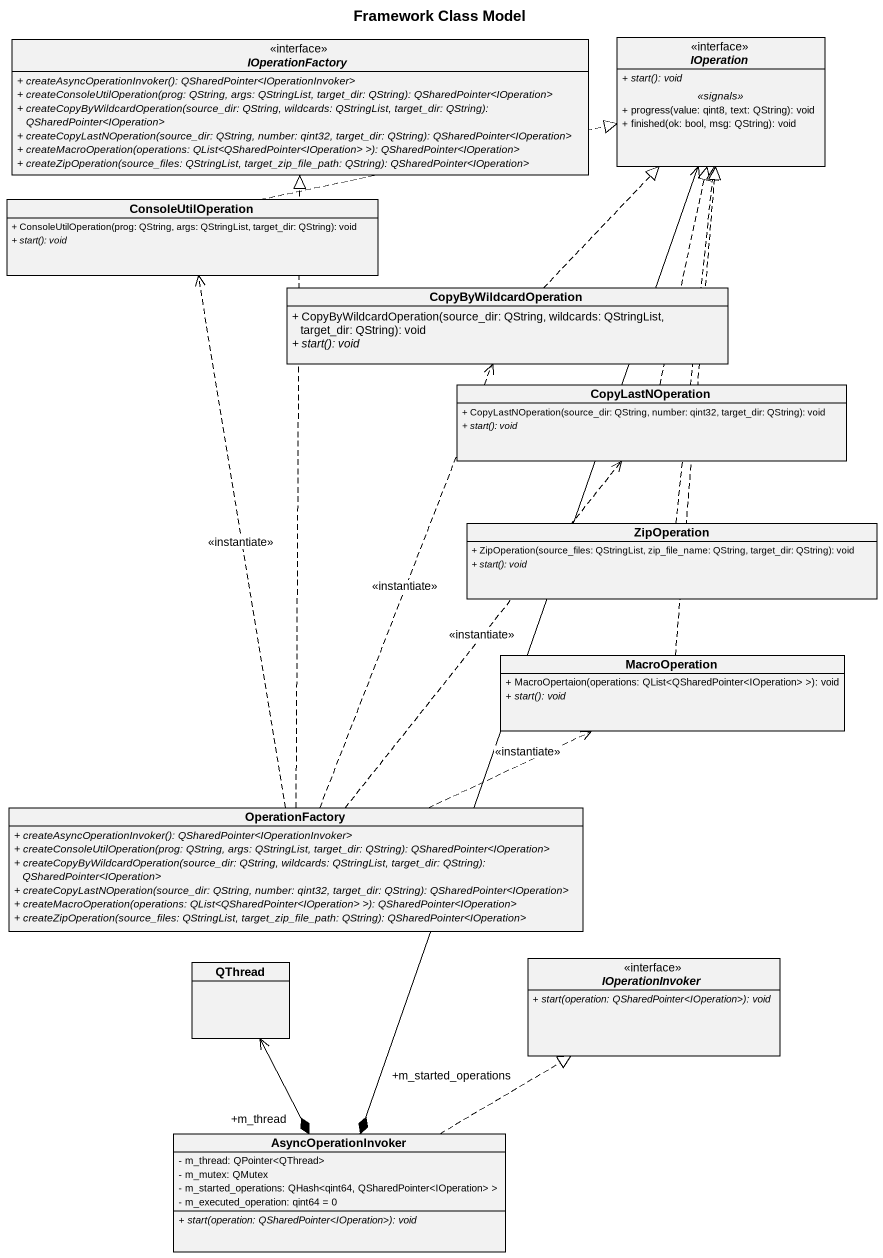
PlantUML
@startuml
title Framework Class Model
hide circle
hide empty members
skinparam classAttributeIconSize 0
interface IOperationFactory {
  {abstract} + createAsyncOperationInvoker(): QSharedPointer<IOperationInvoker>
  {abstract} + createConsoleUtilOperation(prog: QString, args: QStringList, target_dir: QString): QSharedPointer<IOperation>
  {abstract} + createCopyByWildcardOperation(source_dir: QString, wildcards: QStringList, target_dir: QString): QSharedPointer<IOperation>
  {abstract} + createCopyLastNOperation(source_dir: QString, number: qint32, target_dir: QString): QSharedPointer<IOperation>
  {abstract} + createMacroOperation(operations: QList<QSharedPointer<IOperation> >): QSharedPointer<IOperation>
  {abstract} + createZipOperation(source_files: QStringList, target_zip_file_path: QString): QSharedPointer<IOperation>
}
interface IOperation {
  {abstract} + start(): void
  .. <<signals>> ..
  + progress(value: qint8, text: QString): void
  + finished(ok: bool, msg: QString): void
}
class ConsoleUtilOperation {
  + ConsoleUtilOperation(prog: QString, args: QStringList, target_dir: QString): void
  {abstract} + start(): void
}
class CopyByWildcardOperation {
  + CopyByWildcardOperation(source_dir: QString, wildcards: QStringList, target_dir: QString): void
  {abstract} + start(): void
}
class CopyLastNOperation {
  + CopyLastNOperation(source_dir: QString, number: qint32, target_dir: QString): void
  {abstract} + start(): void
}
class ZipOperation {
  + ZipOperation(source_files: QStringList, zip_file_name: QString, target_dir: QString): void
  {abstract} + start(): void
}
class MacroOperation {
  + MacroOpertaion(operations: QList<QSharedPointer<IOperation> >): void
  {abstract} + start(): void
}
class OperationFactory {
  {abstract} + createAsyncOperationInvoker(): QSharedPointer<IOperationInvoker>
  {abstract} + createConsoleUtilOperation(prog: QString, args: QStringList, target_dir: QString): QSharedPointer<IOperation>
  {abstract} + createCopyByWildcardOperation(source_dir: QString, wildcards: QStringList, target_dir: QString): QSharedPointer<IOperation>
  {abstract} + createCopyLastNOperation(source_dir: QString, number: qint32, target_dir: QString): QSharedPointer<IOperation>
  {abstract} + createMacroOperation(operations: QList<QSharedPointer<IOperation> >): QSharedPointer<IOperation>
  {abstract} + createZipOperation(source_files: QStringList, target_zip_file_path: QString): QSharedPointer<IOperation>
}
class QThread
interface IOperationInvoker {
  {abstract} + start(operation: QSharedPointer<IOperation>): void
}
class AsyncOperationInvoker {
  - m_thread: QPointer<QThread>
  - m_mutex: QMutex
  - m_started_operations: QHash<qint64, QSharedPointer<IOperation> >
  - m_executed_operation: qint64 = 0
  {abstract} + start(operation: QSharedPointer<IOperation>): void
}
ConsoleUtilOperation .right.|> IOperation
CopyByWildcardOperation .up.|> IOperation
CopyLastNOperation .up.|> IOperation
ZipOperation .up.|> IOperation
MacroOperation .up.|> IOperation
OperationFactory .up.|> IOperationFactory
OperationFactory .up.> ConsoleUtilOperation : <<instantiate>>
OperationFactory .up.> CopyByWildcardOperation : <<instantiate>>
OperationFactory .up.> CopyLastNOperation : <<instantiate>>
OperationFactory .right.> MacroOperation : <<instantiate>>
AsyncOperationInvoker "+m_started_operations" *-up-> IOperation
AsyncOperationInvoker "+m_thread" *-up-> QThread
AsyncOperationInvoker .right.|> IOperationInvoker
@enduml
